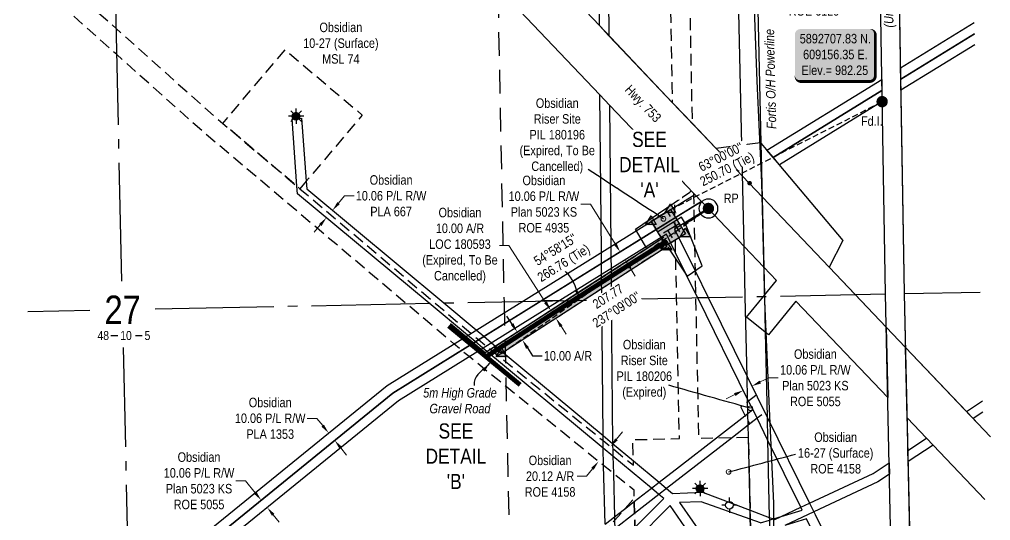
# Model space of a CAD drawing. Extents: x 605540 to 611067, y 5891573 to 5895936.
# Drawn here: x 608246 to 609271, y 5892265 to 5892795 of the extents above; entities that cross this region are included whole.
import ezdxf
from ezdxf.enums import TextEntityAlignment as Align

# ---------------------------------------------------------------- set-up
doc = ezdxf.new("R2010")
doc.units = 0
doc.header["$LTSCALE"] = 5
doc.header["$PDSIZE"] = 0.5
for name, pattern in [('foc-ACCESSROAD', [3.75, 2.5, -1.25]), ('foc-LSD', [8, 5, -3]), ('foc-QUARTERLINE', [33, 25, -3, 2, -3]), ('foc-TIELINE', [1.875, 1.25, -0.625])]:
    doc.linetypes.add(name, pattern=pattern)
doc.layers.get('Defpoints').update_dxf_attribs({"color": 9})
for name, color, linetype in [('10', 1, 'Continuous'), ('35', 37, 'Continuous'), ('9', 3, 'Continuous'), ('AS-FENCE', 48, 'foc-FENCE'), ('AS-POWER', 104, 'foc-POWER'), ('AS-ROADS', 254, 'Continuous'), ('AS-TELUS', 224, 'foc-TEL'), ('C-AR', 13, 'foc-ACCESSROAD'), ('C-RW', 13, 'Continuous'), ('C-WS', 13, 'foc-ACCESSROAD'), ('C-WS-S', 8, 'Continuous'), ('DETAIL-T', 7, 'Continuous'), ('L-BD', 7, 'Continuous'), ('L-MON', 1, 'Continuous'), ('L-QSEC', 8, 'foc-QUARTERLINE'), ('L-SEC', 7, 'Continuous'), ('L-SECLBL', 7, 'Continuous'), ('L-SECTION-LSD', 7, 'foc-LSD'), ('L-TIE', 7, 'foc-TIELINE'), ('L-TIE-T', 7, 'Continuous'), ('L-TITLEDB', 4, 'Continuous'), ('L-TITLEDB-T', 4, 'Continuous'), ('P-PROPOSED', 10, 'Continuous'), ('P-PROPOSED-H', 21, 'Continuous'), ('P-TXT', 4, 'Continuous')]:
    doc.layers.add(name, color=color, linetype=linetype)
for name, color, linetype, lineweight in [('AS-GENERAL', 48, 'Continuous', 18), ('C-AR-T', 13, 'Continuous', 9), ('C-RW-T', 13, 'Continuous', 9), ('C-WS-T', 13, 'Continuous', 9), ('T-TEXT', 48, 'Continuous', 18)]:
    doc.layers.add(name, color=color, linetype=linetype, lineweight=lineweight)
doc.layers.add('AS-PIPE-AG', color=7, linetype='Continuous', true_color=0x7d00fa)
doc.styles.add('80', font='ARIALN.TTF', dxfattribs={"height": 10})
doc.styles.add('80CG', font='ARIALN.TTF', dxfattribs={"height": 10})
doc.styles.add('80L', font='ARIALN.TTF', dxfattribs={"height": 10})
doc.styles.add('80LS', font='ARIALNI.TTF', dxfattribs={"height": 10})
doc.styles.add('foc-LtypeFont', font='ARIALN.TTF', dxfattribs={"height": 7.35})
doc.styles.add('SIMPLEX', font='ARIALN.TTF')
doc.linetypes.add('foc-FENCE', pattern='A,10,-1,["X",foc-LtypeFont,S=0.2,R=0,X=-0.625,Y=-0.75],-1.24', length=12.24)
doc.linetypes.add('foc-POWER', pattern='A,6,-1,["P",foc-LtypeFont,S=0.2,R=0,X=-0.625,Y=-0.75],-1.24,4', length=12.24)
doc.linetypes.add('foc-TEL', pattern='A,2,-1,["T",foc-LtypeFont,S=0.2,R=0,X=-0.425,Y=-0.75],-1.24,8', length=12.24)
doc.linetypes.add('foc-TEL-NOLINE', pattern='A,0,-2,["T",foc-LtypeFont,S=0.2,R=0,X=-0.425,Y=-0.75],-10.24', length=12.24)
doc.dimstyles.new('Compass 5 000', dxfattribs={"dimscale": 5, "dimtxt": 9, "dimasz": 2, "dimexe": 0.2, "dimexo": 0.0625, "dimgap": 0.5, "dimtad": 0, "dimtih": 1, "dimtoh": 1, "dimzin": 0, "dimdsep": 46, "dimtxsty": '80CG', "dimcen": 0.1, "dimse1": 1, "dimse2": 1, "dimclrd": 256, "dimclrt": 256, "dimaunit": 1, "dimadec": 4, "dimazin": 0, "dimtfac": 0.06, "dimtofl": 0, "dimtmove": 0, "dimatfit": 1, "dimfxl": 0.2, "dimtolj": 1, "dimtzin": 0, "dimlwd": -1, "dimarcsym": 0})

# ---------------------------------------------------------------- blocks, each defined once
blk = doc.blocks.new('L-SECLBL')
at = {"layer": '9', "color": 7}
for p, q in [((-5.1, -27.8), (-12.3, -27.8)), ((20.7, -27.8), (13.5, -27.8))]:
    blk.add_line(p, q, dxfattribs=at)
at = {"layer": '10', "color": 2, "style": 'SIMPLEX'}
blk.add_attdef('SEC', text='', height=30, dxfattribs=at).set_placement((0, 0), align=Align.MIDDLE)
at = {"layer": '10', "color": 5, "style": '80L'}
blk.add_attdef('TWP', text='', height=9.5, dxfattribs=at).set_placement((-14.4, -27.4), align=Align.MIDDLE_RIGHT)
blk.add_attdef('RGE', text='', height=9.5, dxfattribs=at).set_placement((3.6, -27.4), align=Align.MIDDLE_CENTER)
blk.add_attdef('MER', text='', height=9.5, dxfattribs=at).set_placement((23.2, -27.4), align=Align.MIDDLE_LEFT)
blk = doc.blocks.new('GABD')
for p, q in [((-0.81, 0), (-1.62, 0)), ((0, 0.81), (0, 1.62)), ((1.62, 0), (0.81, 0)), ((0, -0.81), (0, -1.62))]:
    blk.add_line(p, q)
blk.add_circle((0, 0), 0.8)
blk = doc.blocks.new('*D37')
at = {"layer": 'C-AR-T', "transparency": 16777216}
for p, q in [((608762.5, 5892555.9), (608752.5, 5892555.9)), ((608801.2, 5892495.8), (608762.5, 5892555.9)), ((608817.5, 5892470.6), (608822.9, 5892462.2))]:
    blk.add_line(p, q, dxfattribs=at)
for points in [[(608802.6, 5892496.8), (608799.8, 5892494.9), (608806.7, 5892487.4)], [(608818.9, 5892471.6), (608816.1, 5892469.7), (608812.1, 5892479)]]:
    blk.add_solid(points, dxfattribs=at)
at = {"layer": 'Defpoints', "color": 0, "transparency": 16777216}
for p in [(608806.2, 5892487.2), (608811.7, 5892478.8), (608812.1, 5892479)]:
    blk.add_point(p, dxfattribs=at)
at = {"layer": 'C-AR-T', "transparency": 16777216, "insert": (608710.8, 5892555.9), "char_height": 10, "attachment_point": 5, "style": '80CG'}
blk.add_mtext('\\A1;Obsidian\\P10.00 A/R\\PLOC 180593\\P(Expired, To Be\\PCancelled)', dxfattribs=at)
blk = doc.blocks.new('*D39')
at = {"layer": 'C-RW-T', "transparency": 16777216}
for p, q in [((608582.7, 5892600.7), (608589.1, 5892608.4)), ((608589.1, 5892608.4), (608599.1, 5892608.4)), ((608563.4, 5892577.6), (608557, 5892569.9))]:
    blk.add_line(p, q, dxfattribs=at)
for points in [[(608581.4, 5892601.8), (608583.9, 5892599.6), (608576.3, 5892593)], [(608562.1, 5892578.7), (608564.7, 5892576.5), (608569.8, 5892585.3)]]:
    blk.add_solid(points, dxfattribs=at)
at = {"layer": 'Defpoints', "color": 0, "transparency": 16777216}
for p in [(608574.7, 5892594.3), (608576.3, 5892593), (608568.2, 5892586.6)]:
    blk.add_point(p, dxfattribs=at)
at = {"layer": 'C-RW-T', "transparency": 16777216, "insert": (608638.1, 5892608.4), "char_height": 10, "attachment_point": 5, "style": '80CG'}
blk.add_mtext('\\A1;Obsidian\\P10.06 P/L R/W\\PPLA 667', dxfattribs=at)
blk = doc.blocks.new('*D41')
at = {"layer": 'C-RW-T', "transparency": 16777216}
for p, q in [((608559.6, 5892373.4), (608549.6, 5892373.4)), ((608565.9, 5892365.7), (608559.6, 5892373.4)), ((608584.9, 5892342.4), (608591.2, 5892334.6))]:
    blk.add_line(p, q, dxfattribs=at)
for points in [[(608567.2, 5892366.7), (608564.6, 5892364.6), (608572.2, 5892357.9)], [(608586.2, 5892343.4), (608583.6, 5892341.3), (608578.5, 5892350.1)]]:
    blk.add_solid(points, dxfattribs=at)
at = {"layer": 'Defpoints', "color": 0, "transparency": 16777216}
for p in [(608572.2, 5892357.9), (608569.2, 5892355.4), (608575.5, 5892347.6)]:
    blk.add_point(p, dxfattribs=at)
at = {"layer": 'C-RW-T', "transparency": 16777216, "insert": (608510.5, 5892373.4), "char_height": 10, "attachment_point": 5, "style": '80CG'}
blk.add_mtext('\\A1;Obsidian\\P10.06 P/L R/W\\PPLA 1353', dxfattribs=at)
blk = doc.blocks.new('*D45')
at = {"layer": 'C-RW-T', "transparency": 16777216}
for p, q in [((608994.8, 5892819.2), (608984.8, 5892819)), ((609035, 5892820.1), (609045, 5892820.3))]:
    blk.add_line(p, q, dxfattribs=at)
for points in [[(608994.7, 5892820.8), (608994.8, 5892817.5), (609004.8, 5892819.4)], [(609034.9, 5892821.7), (609035, 5892818.4), (609025, 5892819.8)]]:
    blk.add_solid(points, dxfattribs=at)
at = {"layer": 'Defpoints', "color": 0, "transparency": 16777216}
for p in [(609004.6, 5892825.1), (609024.8, 5892825.6), (609025, 5892819.8)]:
    blk.add_point(p, dxfattribs=at)
at = {"layer": 'C-RW-T', "transparency": 16777216, "insert": (609084.5, 5892820.3), "char_height": 10, "attachment_point": 5, "style": '80CG'}
blk.add_mtext('\\A1;Obsidian\\P20.12 P/L R/W\\PROE 6129', dxfattribs=at)
blk = doc.blocks.new('*D47')
at = {"layer": 'C-RW-T', "transparency": 16777216}
for p, q in [((608484.4, 5892307.4), (608474.4, 5892307.4)), ((608494.7, 5892294.8), (608484.4, 5892307.4)), ((608513.7, 5892271.5), (608520, 5892263.7))]:
    blk.add_line(p, q, dxfattribs=at)
for points in [[(608496, 5892295.8), (608493.4, 5892293.7), (608501, 5892287)], [(608515, 5892272.5), (608512.4, 5892270.4), (608507.4, 5892279.2)]]:
    blk.add_solid(points, dxfattribs=at)
at = {"layer": 'Defpoints', "color": 0, "transparency": 16777216}
for p in [(608518.5, 5892301.2), (608501, 5892287), (608524.8, 5892293.4)]:
    blk.add_point(p, dxfattribs=at)
at = {"layer": 'C-RW-T', "transparency": 16777216, "insert": (608435.4, 5892307.4), "char_height": 10, "attachment_point": 5, "style": '80CG'}
blk.add_mtext('\\A1;Obsidian\\P10.06 P/L R/W\\PPlan 5023 KS\\PROE 5055', dxfattribs=at)
blk = doc.blocks.new('*D48')
at = {"layer": 'C-RW-T', "transparency": 16777216}
for p, q in [((608848.5, 5892599.6), (608838.5, 5892599.6)), ((608874.5, 5892557.7), (608848.5, 5892599.6)), ((608890.4, 5892532.2), (608895.7, 5892523.7))]:
    blk.add_line(p, q, dxfattribs=at)
for points in [[(608876, 5892558.6), (608873.1, 5892556.8), (608879.8, 5892549.2)], [(608891.8, 5892533), (608889, 5892531.3), (608885.1, 5892540.7)]]:
    blk.add_solid(points, dxfattribs=at)
at = {"layer": 'Defpoints', "color": 0, "transparency": 16777216}
for p in [(608879.8, 5892549.2), (608844.9, 5892527.5), (608850.2, 5892518.9)]:
    blk.add_point(p, dxfattribs=at)
at = {"layer": 'C-RW-T', "transparency": 16777216, "insert": (608799.4, 5892599.6), "char_height": 10, "attachment_point": 5, "style": '80CG'}
blk.add_mtext('\\A1;Obsidian\\P10.06 P/L R/W\\PPlan 5023 KS\\PROE 4935', dxfattribs=at)
blk = doc.blocks.new('*D51')
at = {"layer": 'C-RW-T', "transparency": 16777216}
for p, q in [((609027.8, 5892411.8), (609036.8, 5892416.2)), ((609036.8, 5892416.2), (609046.8, 5892416.2)), ((609000.8, 5892398.5), (608991.9, 5892394.1))]:
    blk.add_line(p, q, dxfattribs=at)
for points in [[(609027.1, 5892413.3), (609028.6, 5892410.3), (609018.9, 5892407.4)], [(609000.1, 5892400), (609001.6, 5892397), (609009.8, 5892402.9)]]:
    blk.add_solid(points, dxfattribs=at)
at = {"layer": 'Defpoints', "color": 0, "transparency": 16777216}
for p in [(609013.4, 5892418.5), (609004.3, 5892414), (609018.9, 5892407.4)]:
    blk.add_point(p, dxfattribs=at)
at = {"layer": 'C-RW-T', "transparency": 16777216, "insert": (609085.9, 5892416.2), "char_height": 10, "attachment_point": 5, "style": '80CG'}
blk.add_mtext('\\A1;Obsidian\\P10.06 P/L R/W\\PPlan 5023 KS\\PROE 5055', dxfattribs=at)
blk = doc.blocks.new('GAS')
h = blk.add_hatch(color=255)
h.dxf.hatch_style = 1
edge = h.paths.add_edge_path()
edge.add_arc((0, 0), 0.9, 0, 360)
for p, q in [((-0.81, 0), (-1.62, 0)), ((-0.57, 0.57), (-1.14, 1.14)), ((0, 0.81), (0, 1.62)), ((0.57, 0.57), (1.14, 1.14)), ((1.62, 0), (0.81, 0)), ((-0.57, -0.57), (-1.14, -1.14)), ((0, -0.81), (0, -1.62)), ((1.14, -1.14), (0.57, -0.57))]:
    blk.add_line(p, q)
blk.add_circle((0, 0), 0.8)
blk = doc.blocks.new('fdia')
at = {"color": 255, "const_width": 1}
blk.add_lwpolyline([(-0.5, 0, 1), (0.5, 0, 1)], format="xyb", close=True, dxfattribs=at)
blk = doc.blocks.new('Fdiaa')
blk.add_blockref('fdia', (0, 0))
blk = doc.blocks.new('fdib')
at = {"color": 1, "const_width": 1.6}
blk.add_lwpolyline([(-0.4, 0, 1), (0.4, 0, 1)], format="xyb", close=True, dxfattribs=at)
at = {"color": 1}
blk.add_circle((0, 0), 0.8, dxfattribs=at)
blk = doc.blocks.new('Fdibb')
blk.add_blockref('fdib', (0, 0))
blk = doc.blocks.new('fdicc')
for name in ['Fdibb', 'Fdiaa']:
    blk.add_blockref(name, (0, 0))
blk = doc.blocks.new('FDI')
blk.add_blockref('fdicc', (0, 0))
blk = doc.blocks.new('TRIA')
blk.add_hatch(color=255).paths.add_polyline_path([(-0.04, 1.52), (-1.47, -0.87), (1.39, -0.87)])
blk = doc.blocks.new('TRIAA')
blk.add_blockref('TRIA', (0, 0))
blk = doc.blocks.new('TRIB')
at = {"color": 1}
blk.add_lwpolyline([(-1.12, -0.67), (-0.04, 1.13), (1.04, -0.67)], close=True, dxfattribs=at)
blk = doc.blocks.new('TRIBB')
blk.add_blockref('TRIB', (0, 0))
blk = doc.blocks.new('TRICC')
for name in ['TRIAA', 'TRIBB']:
    blk.add_blockref(name, (0, 0))
blk = doc.blocks.new('plspike')
blk.add_blockref('TRICC', (0, 0))
blk = doc.blocks.new('*D63')
at = {"layer": 'Defpoints', "color": 0, "transparency": 16777216}
for p in [(608786.2, 5892474.2), (608791.6, 5892465.8), (608776.6, 5892456.2)]:
    blk.add_point(p, dxfattribs=at)
at = {"layer": 'P-TXT', "transparency": 16777216}
for p, q in [((608765.8, 5892472.9), (608760.3, 5892481.3)), ((608782, 5892447.8), (608787.5, 5892439.4)), ((608787.5, 5892439.4), (608797.5, 5892439.4))]:
    blk.add_line(p, q, dxfattribs=at)
for points in [[(608767.2, 5892473.9), (608764.4, 5892472), (608771.2, 5892464.6)], [(608783.4, 5892448.7), (608780.6, 5892446.8), (608776.6, 5892456.2)]]:
    blk.add_solid(points, dxfattribs=at)
at = {"layer": 'P-TXT', "transparency": 16777216, "insert": (608824.8, 5892439.4), "char_height": 10, "attachment_point": 5, "style": '80CG'}
blk.add_mtext('\\A1;10.00 A/R', dxfattribs=at)
blk = doc.blocks.new('RP')
at = {"layer": '35', "color": 3}
blk.add_circle((0, 0), 10, dxfattribs=at)
at = {"layer": '35', "color": 3, "style": '80'}
blk.add_attdef('RP_001', (-32.4, 5.8), '', height=10, dxfattribs=at)
blk = doc.blocks.new('*D70')
at = {"layer": 'C-WS-T', "transparency": 16777216}
for p, q in [((608876, 5892351.3), (608882.3, 5892359)), ((608850.7, 5892320.1), (608844.4, 5892312.3)), ((608844.4, 5892312.3), (608834.4, 5892312.3))]:
    blk.add_line(p, q, dxfattribs=at)
for points in [[(608874.7, 5892352.3), (608877.3, 5892350.2), (608869.7, 5892343.5)], [(608849.4, 5892321.2), (608852, 5892319.1), (608857, 5892327.9)]]:
    blk.add_solid(points, dxfattribs=at)
at = {"layer": 'Defpoints', "color": 0, "transparency": 16777216}
for p in [(608842.1, 5892365.9), (608829.4, 5892350.3), (608857, 5892327.9)]:
    blk.add_point(p, dxfattribs=at)
at = {"layer": 'C-WS-T', "transparency": 16777216, "insert": (608805.9, 5892312.3), "char_height": 10, "attachment_point": 5, "style": '80CG'}
blk.add_mtext('\\A1;Obsidian\\P20.12 A/R\\PROE 4158', dxfattribs=at)
blk = doc.blocks.new('*U78')
h = blk.add_hatch(color=254)
edge = h.paths.add_edge_path()
edge.add_line((-36.5, -28.5), (36.5, -28.5))
edge.add_arc((36.5, -22.5), 6, 270, 360)
edge.add_line((42.5, -22.5), (42.5, 21))
edge.add_arc((36.5, 21), 6, 0, 90)
edge.add_line((36.5, 27), (-36.5, 27))
edge.add_arc((-36.5, 21), 6, 90, 180)
edge.add_line((-42.5, 21), (-42.5, -22.5))
edge.add_arc((-36.5, -22.5), 6, 180, 270)
at = {"color": 1, "flags": 128}
blk.add_lwpolyline([(-36.5, -28.5, 3, 3, 0), (36.5, -28.5, 3, 3, 0.414214), (42.5, -22.5, 3, 3, 0), (42.5, 21, 3, 0, 0.414214), (36.5, 27, 0, 0, 0), (-36.5, 27, 0, 0, 0.414214), (-42.5, 21, 0, 0, 0), (-42.5, -22.5, 0, 3, 0.414214)], format="xyseb", close=True, dxfattribs=at)
blk.add_lwpolyline([(-13.6, -14.7, 0, 10, 0), (0, 0, 5, 5, 0)], format="xyseb", dxfattribs=at)
at = {"color": 1, "style": '80'}
blk.add_attdef('ENTER_TEXT_001', (-36, -5), '', height=10, dxfattribs=at)

msp = doc.modelspace()

# ---------------------------------------------------------------- hatches: boundary and pattern name
at = {"layer": 'P-PROPOSED-H'}
h = msp.add_hatch(color=256, dxfattribs=at)
h.dxf.hatch_style = 1
h.paths.add_polyline_path([(608928.408, 5892555.849), (608923.188, 5892564.334), (608912.631, 5892581.491), (608933.063, 5892594.064), (608948.841, 5892568.421), (608933.533, 5892559.003)])
h = msp.add_hatch(color=256, dxfattribs=at)
h.dxf.hatch_style = 1
h.paths.add_polyline_path([(608746.507, 5892448.609), (608923.913, 5892563.156), (608929.152, 5892554.64), (608754.675, 5892441.985)])

# ---------------------------------------------------------------- linework, layer by layer
msp.add_line((608928.408, 5892555.849), (608927.675, 5892557.055))
at = {"layer": 'AS-FENCE', "flags": 128}
for points in [[(608907.873, 5892552.61), (608895.913, 5892573.033), (608953.258, 5892612.23), (608954.867, 5892613.736)], [(608946.842, 5892577.699), (608973.002, 5892594.738)], [(608930.031, 5892554.236), (608950.535, 5892523.523), (608966.43, 5892534.527), (608948.977, 5892578.922), (608944.491, 5892585.691), (608919.276, 5892569.888), (608924.063, 5892563.018)], [(608926.094, 5892564.515), (608900.216, 5892547.767)], [(608894.209, 5892544.024), (608836.351, 5892506.476), (608780.695, 5892470.539), (608737.223, 5892442.64), (608700.654, 5892473.367)]]:
    msp.add_lwpolyline(points, dxfattribs=at)
at = {"layer": 'AS-GENERAL', "const_width": 0.254, "flags": 128}
for points in [[(608894.091, 5892542.337), (608899.357, 5892535.909)], [(608750.526, 5892434.928), (608739.568, 5892443.424)]]:
    msp.add_lwpolyline(points, dxfattribs=at)
at = {"layer": 'AS-GENERAL', "flags": 128}
msp.add_lwpolyline([(608900.217, 5892547.768), (608894.183, 5892544.033)], dxfattribs=at)
at = {"layer": 'AS-PIPE-AG', "flags": 128}
for points in [[(608925.748, 5892569.27), (608942.031, 5892579.183)], [(608934.973, 5892563.971), (608930.23, 5892572.163)]]:
    msp.add_lwpolyline(points, dxfattribs=at)
at = {"layer": 'AS-POWER', "flags": 128}
msp.add_lwpolyline([(609048.637, 5891597.616), (609045.973, 5891720.697), (609044.102, 5891803.147), (609045.518, 5891873.676), (609040.545, 5891971.321), (609040.765, 5892075.831), (609042.722, 5892137.856), (609042.481, 5892184.259), (609042.08, 5892283.65), (609037.61, 5892383.287), (609032.667, 5892497.356), (609029.562, 5892622.406), (609024.509, 5892729.33), (609021.072, 5892825.351), (609018.269, 5892920.607), (609016.464, 5893026.632), (609013.922, 5893105.485), (608973.355, 5893100.843)], dxfattribs=at)
at = {"layer": 'AS-ROADS', "const_width": 4.998, "flags": 128}
for points in [[(608738.052, 5892438.277), (608819.323, 5892490.917), (608894.446, 5892538.86), (608929.126, 5892560.499)], [(608698.882, 5892471.028), (608774.305, 5892408.798)]]:
    msp.add_lwpolyline(points, dxfattribs=at)
at = {"layer": 'AS-TELUS', "linetype": 'foc-TEL-NOLINE', "flags": 128}
for points in [[(608277.429, 5893398.982), (608377.349, 5893293.846), (608605.88, 5893053.398), (608857.906, 5892788.119), (608935.212, 5892706.753), (608980.954, 5892658.609)], [(609179.901, 5892505.202), (609166.244, 5893309.827)], [(609100.367, 5892533.106), (609181.172, 5892448.178), (609270.808, 5892353.812)], [(609200.079, 5891600.766), (609179.901, 5892505.202)]]:
    msp.add_lwpolyline(points, dxfattribs=at)
at = {"layer": 'AS-TELUS', "flags": 128}
msp.add_lwpolyline([(608980.954, 5892658.609), (609100.318, 5892533.059)], dxfattribs=at)
at = {"layer": 'C-AR', "flags": 128}
for points in [[(608929.658, 5892591.968), (608912.631, 5892581.491), (608928.408, 5892555.85), (608945.435, 5892566.326)], [(608756.516, 5892443.173), (608750.704, 5892439.421), (608742.537, 5892446.046), (608748.474, 5892449.879), (608923.91, 5892563.154), (608928.564, 5892555.596), (608929.152, 5892554.64), (608756.516, 5892443.173)]]:
    msp.add_lwpolyline(points, close=True, dxfattribs=at)
at = {"layer": 'C-RW'}
for points in [[(608862.503, 5893403.675), (608863.391, 5893303.711), (608864.285, 5893203.148), (608864.445, 5893185.183), (608868.067, 5892777.424), (608857.906, 5892788.119), (608854.32, 5893191.865), (608854.16, 5893209.835), (608853.328, 5893303.507), (608852.439, 5893403.469)], [(609014.069, 5893306.78), (609028.448, 5892664.173), (609031.38, 5892533.128), (609032.044, 5892503.481), (609032.072, 5892502.199), (609032.918, 5892464.38), (609034.925, 5892374.711), (609035.46, 5892350.782), (609037.293, 5892268.858), (609037.36, 5892265.883), (609037.501, 5892259.565)], [(609017.362, 5892259.719), (609017.201, 5892266.813), (609016.981, 5892276.539), (609015.238, 5892353.622), (609014.955, 5892366.165), (609014.674, 5892378.669), (609014.335, 5892393.711), (609013.796, 5892417.663), (609011.904, 5892501.782), (609010.709, 5892554.904), (609008.293, 5892662.254), (608999.532, 5893051.701)], [(609253.817, 5892779.613), (609176.056, 5892731.767), (609175.857, 5892743.452), (609253.558, 5892791.261)], [(609254.075, 5892767.965), (609176.254, 5892720.082), (609176.056, 5892731.767), (609253.817, 5892779.613)], [(608864.008, 5892261.62), (608862.377, 5892323.544), (608861.891, 5892341.957), (608861.862, 5892343.086), (608861.801, 5892349.927), (608861.755, 5892355.172), (608860.48, 5892498.659), (608860.239, 5892525.676), (608860.135, 5892537.475), (608860.03, 5892549.261), (608858.557, 5892714.994), (608868.718, 5892704.302), (608870.041, 5892555.481), (608870.146, 5892543.695), (608870.25, 5892531.885), (608870.544, 5892498.867), (608871.895, 5892346.725), (608871.926, 5892343.263), (608871.968, 5892341.684), (608872.187, 5892333.381), (608872.665, 5892315.202), (608873.875, 5892269.285), (608873.971, 5892265.616), (608874.203, 5892256.81)], [(608895.379, 5892258.171), (608925.835, 5892288.695), (608920.723, 5892292.952), (608912.816, 5892299.539), (608872.187, 5892333.381), (608861.891, 5892341.957), (608735.041, 5892447.626), (608726.882, 5892454.423), (608718.741, 5892461.205), (608678.274, 5892494.909), (608539.371, 5892610.625), (608538.792, 5892618.562), (608533.593, 5892689.846), (608543.631, 5892690.578), (608548.507, 5892623.732), (608549.098, 5892615.622), (608693.622, 5892495.224), (608727.726, 5892466.821), (608735.867, 5892460.039), (608744.025, 5892453.243), (608861.755, 5892355.172), (608871.895, 5892346.725), (608893.785, 5892328.49), (608920.953, 5892305.861), (608928.86, 5892299.274), (608928.86, 5892299.274), (608935.013, 5892294.149), (608966.789, 5892295.521), (609016.981, 5892276.539), (609037.293, 5892268.858), (609041.657, 5892267.208), (609043.229, 5892266.614), (609049.904, 5892269.75), (609070.568, 5892279.457), (609079.676, 5892283.736), (609146.792, 5892315.267), (609163.777, 5892326.499), (609164.044, 5892314.565), (609151.723, 5892306.463), (609084.12, 5892274.703), (609053.64, 5892260.385)], [(608263.34, 5892106.417), (608354.82, 5892181.037), (608361.599, 5892186.554), (608633.914, 5892408.149), (608713.719, 5892457.77), (608912.568, 5892581.413), (608918.754, 5892585.26), (608929.658, 5892591.968), (608958.572, 5892609.759), (608965.655, 5892602.31), (608917.878, 5892572.873), (608719.029, 5892449.231), (608639.831, 5892399.986), (608361.888, 5892173.811), (608361.177, 5892173.232), (608263.63, 5892093.664)], [(609027.939, 5892262.98), (609037.36, 5892265.883), (609039.161, 5892266.439), (609041.657, 5892267.208), (609049.904, 5892269.75), (609071.994, 5892276.56), (609070.568, 5892279.457), (609035.46, 5892350.782), (609024.311, 5892373.434), (609019.78, 5892382.636), (609014.335, 5892393.711), (608961.714, 5892500.747), (608972.818, 5892500.976), (609013.796, 5892417.663), (609034.925, 5892374.711), (609079.676, 5892283.736), (609084.12, 5892274.703), (609085.512, 5892271.874), (609085.512, 5892271.874), (609153.814, 5892133.47)], [(609262.689, 5892379.894), (609252.508, 5892373.076), (609245.476, 5892380.479), (609262.424, 5892391.831)], [(608864.008, 5892261.62), (608873.875, 5892269.285), (608884.607, 5892277.624), (608894.761, 5892285.512), (608912.816, 5892299.539), (608920.953, 5892305.861), (608942.549, 5892322.637), (608981.447, 5892352.857), (609014.674, 5892378.669), (609019.78, 5892382.636), (609024.311, 5892373.434), (609014.955, 5892366.165), (608998.316, 5892353.239), (608928.86, 5892299.274), (608920.723, 5892292.952), (608895.044, 5892273.002), (608874.203, 5892256.81)], [(609027.939, 5892262.98), (609017.201, 5892266.813), (608965.209, 5892285.378), (608942.609, 5892284.402), (608969.806, 5892245.059)], [(608959.718, 5892241.95), (608932.583, 5892281.206), (608895.683, 5892244.21)], [(609142.531, 5892133.676), (609076.489, 5892267.428), (609053.64, 5892260.385)]]:
    msp.add_lwpolyline(points, dxfattribs=at)
for points in [[(609156.149, 5892719.519), (609041.344, 5892648.881), (609034.789, 5892656.655), (609155.95, 5892731.204), (609156.149, 5892719.519)], [(609156.347, 5892707.834), (609047.879, 5892641.095), (609041.344, 5892648.881), (609156.149, 5892719.519), (609156.347, 5892707.834)], [(608937.35, 5892573.088), (608958.949, 5892529.169), (608972.818, 5892500.976), (608961.714, 5892500.747), (608959.432, 5892505.385), (608938.431, 5892548.088), (608928.743, 5892567.788), (608816.125, 5892497.763), (608796.429, 5892497.357), (608917.878, 5892572.873), (608924.044, 5892576.707), (608934.927, 5892583.404), (608965.655, 5892602.31), (608972.762, 5892594.876), (608937.35, 5892573.088)], [(608645.931, 5892391.938), (608362.176, 5892161.12), (608361.888, 5892173.811), (608639.831, 5892399.986), (608719.029, 5892449.231), (608796.429, 5892497.357), (608816.125, 5892497.763), (608645.931, 5892391.938)], [(609210.283, 5892344.973), (609183.864, 5892327.672), (609183.599, 5892339.545), (609203.239, 5892352.388), (609210.283, 5892344.973)]]:
    msp.add_lwpolyline(points, close=True, dxfattribs=at)
at = {"layer": 'C-WS', "flags": 128}
for points in [[(608997.349, 5893158.417), (608999.532, 5893051.701), (608948.538, 5893050.658), (608954.981, 5892724.826), (608955.787, 5892685.098), (608935.213, 5892706.754), (608934.854, 5892724.422), (608928.411, 5893050.246), (608892.817, 5893049.518), (608890.634, 5893156.233), (608907.79, 5893156.584), (608933.982, 5893157.12), (608943.992, 5893157.325), (608997.349, 5893158.417)], [(608548.507, 5892623.732), (608541.902, 5892615.929), (608538.792, 5892618.562), (608460.438, 5892684.895), (608526.229, 5892762.611), (608607.694, 5892693.645), (608548.507, 5892623.732)], [(609024.311, 5892373.434), (609016.629, 5892367.466), (609014.848, 5892370.904), (609011.931, 5892376.538), (609007.275, 5892385.527), (609014.395, 5892391.044), (609015.301, 5892391.746), (609023.443, 5892398.052), (609032.444, 5892379.753), (609024.311, 5892373.434)], [(608625.914, 5891955.25), (608615.656, 5891943.672), (608620.138, 5891943.747), (608620.215, 5891939.179), (608621.932, 5891837.025), (608515.209, 5891835.231), (608513.416, 5891941.954), (608588.356, 5891943.213), (608599.43, 5891955.713), (608603.915, 5891960.776), (608613.002, 5891971.034), (608616.607, 5891975.102), (608617.489, 5891976.099), (608627.804, 5891987.738), (608638.97, 5892000.343), (608796.263, 5892177.894), (608810.378, 5892193.828), (608848.434, 5892236.787), (608864.193, 5892254.578), (608873.971, 5892265.616), (608884.607, 5892277.624), (608894.682, 5892288.998), (608894.761, 5892285.512), (608895.044, 5892273.002), (608895.352, 5892259.396), (608885.449, 5892248.218), (608881.563, 5892243.832), (608880.48, 5892242.608), (608874.748, 5892236.137), (608864.97, 5892225.099), (608806.791, 5892159.422), (608796.971, 5892148.337), (608660.906, 5891994.746), (608649.731, 5891982.133), (608638.53, 5891969.49), (608634.997, 5891965.502), (608625.914, 5891955.25)]]:
    msp.add_lwpolyline(points, close=True, dxfattribs=at)
msp.add_lwpolyline([(608245.834, 5892876.452), (608348.016, 5892785.045), (608451.642, 5892692.346), (608460.438, 5892684.895), (608538.792, 5892618.562), (608541.902, 5892615.929), (608684.683, 5892495.041), (608722.145, 5892463.332), (608726.912, 5892459.296), (608730.293, 5892456.555), (608738.578, 5892449.838), (608742.863, 5892446.364), (608751.035, 5892439.736), (608861.801, 5892349.927), (608871.968, 5892341.684), (608893.892, 5892323.908), (608893.788, 5892328.489), (608893.283, 5892350.862), (608942.408, 5892351.973), (608939.4, 5892500.287), (608938.431, 5892548.088), (608938.15, 5892561.955), (608937.948, 5892571.87), (608937.908, 5892573.832), (608937.821, 5892578.132), (608937.669, 5892585.618), (608937.432, 5892597.309), (608936.713, 5892632.759), (608957.287, 5892611.112), (608957.317, 5892609.617), (608957.555, 5892597.927), (608957.794, 5892586.134), (608958.949, 5892529.168), (608959.432, 5892505.384), (608959.527, 5892500.703), (608962.535, 5892352.429), (608981.447, 5892352.857), (608998.316, 5892353.239), (609015.237, 5892353.622), (609016.981, 5892276.539), (609017.201, 5892266.813), (609017.361, 5892259.719), (609017.598, 5892249.274), (609017.789, 5892240.846), (609017.996, 5892231.667), (608985.551, 5892230.932), (608955.921, 5892230.262), (608947.837, 5892230.079), (608896.042, 5892228.907), (608895.688, 5892244.21), (608895.38, 5892258.172), (608895.352, 5892259.396), (608895.044, 5892273.002), (608894.761, 5892285.512), (608894.682, 5892288.998), (608894.49, 5892297.507), (608872.665, 5892315.202), (608862.377, 5892323.544), (608720.531, 5892438.554), (608714.068, 5892443.794), (608712.287, 5892445.3), (608704.222, 5892452.13), (608654.268, 5892494.415), (608438.424, 5892677.16), (608348.641, 5892757.475), (608246.461, 5892848.882)], dxfattribs=at)
at = {"layer": 'L-QSEC'}
for p, q in [((608354.071, 5892518.247), (608336.486, 5893293.018)), ((608389.268, 5892488.976), (609159.793, 5892504.837)), ((609179.901, 5892505.202), (609259.875, 5892506.656)), ((608254.706, 5892486.207), (608320.029, 5892487.551)), ((608373.016, 5891683.507), (608355.659, 5892448.294))]:
    msp.add_line(p, q, dxfattribs=at)
at = {"layer": 'L-SEC'}
for p, q in [((609159.793, 5892504.837), (609146.135, 5893309.464)), ((609179.901, 5892505.202), (609166.244, 5893309.827)), ((609177.766, 5891700.268), (609159.793, 5892504.837)), ((609197.875, 5891700.634), (609179.901, 5892505.202))]:
    msp.add_line(p, q, dxfattribs=at)
at = {"layer": 'L-SECTION-LSD'}
for p, q in [((608741.311, 5893301.245), (608757.272, 5892496.551)), ((608757.272, 5892496.551), (608775.391, 5891691.888))]:
    msp.add_line(p, q, dxfattribs=at)
at = {"layer": 'L-TITLEDB'}
for points in [[(608605.88, 5893053.398), (608857.906, 5892788.119), (608868.067, 5892777.424), (608935.212, 5892706.753), (608955.787, 5892685.098), (608980.954, 5892658.609), (609008.293, 5892662.254), (609027.865, 5892664.864), (609028.448, 5892664.173), (609034.396, 5892657.121), (609040.955, 5892649.344), (609047.486, 5892641.563), (609114.835, 5892561.261), (609100.318, 5892533.059), (609127.775, 5892504.175), (609160.577, 5892469.71), (609162.234, 5892395.562), (609065.427, 5892497.241), (609036.439, 5892461.52), (609032.918, 5892464.38), (609013.239, 5892480.368), (609030.983, 5892502.176), (609032.044, 5892503.481), (609044.716, 5892519.08), (609031.38, 5892533.128), (609010.709, 5892554.904), (608972.454, 5892595.201), (608965.276, 5892602.706), (608958.192, 5892610.159), (608957.287, 5892611.111), (608936.714, 5892632.758), (608868.718, 5892704.302), (608858.557, 5892714.994), (608569.697, 5893018.943)], [(609264.736, 5892287.641), (609210.283, 5892344.973), (609203.239, 5892352.388), (609182.832, 5892373.875), (609181.172, 5892448.178), (609245.476, 5892380.479), (609252.508, 5892373.076), (609263.087, 5892361.939)]]:
    msp.add_lwpolyline(points, dxfattribs=at)
at = {"layer": 'P-PROPOSED'}
msp.add_lwpolyline([(608928.408, 5892555.849), (608923.188, 5892564.334), (608912.631, 5892581.491), (608933.063, 5892594.064), (608948.841, 5892568.421), (608933.533, 5892559.003)], close=True, dxfattribs=at)

# ---------------------------------------------------------------- block references
at = {"layer": 'C-WS-S', "xscale": 4.997965, "yscale": 4.997965, "zscale": 4.997965}
for p in [(608537.83, 5892692.454), (608964.218, 5892299.22)]:
    msp.add_blockref('GAS', p, dxfattribs=at)
at = {"layer": 'Defpoints'}
for name, p, xscale, yscale, zscale in [('FDI', (609016.53, 5892621.766), 2, 2, 2), ('GABD', (608995.103, 5892281.568), 4.997965, 4.997965, 4.997965)]:
    msp.add_blockref(name, p, dxfattribs=dict(at, xscale=xscale, yscale=yscale, zscale=zscale))
at = {"layer": 'DETAIL-T', "color": 1}
ref = msp.add_blockref('*U78', (609106.7, 5892757.613), dxfattribs=dict(at, xscale=0.99959471, yscale=0.99959471, zscale=0.99959471))
ref.add_attrib('ENTER_TEXT_001', '5892707.83 N.', (609069.396, 5892769.381), dxfattribs={"layer": '0', "color": 1, "height": 9.99595, "style": '80'})
ref.add_attrib('ENTER_TEXT_002', '609156.35 E.', (609072.918, 5892752.68), dxfattribs={"layer": '0', "color": 1, "height": 9.99595, "style": '80'})
ref.add_attrib('ENTER_TEXT_003', 'Elev.= 982.25', (609071.305, 5892735.979), dxfattribs={"layer": '0', "color": 1, "height": 9.99595, "style": '80'})
at = {"layer": 'L-MON'}
for name, p, xscale, yscale, zscale in [('FDI', (609156.347, 5892707.834), 5.000000000000004, 5.000000000000004, 5.000000000000004), ('FDI', (608973.025, 5892595.038), 5.000000000000008, 5.000000000000008, 5.000000000000008), ('plspike', (608754.675, 5892441.985), 5.000000000000003, 5.000000000000003, 5.000000000000003)]:
    msp.add_blockref(name, p, dxfattribs=dict(at, xscale=xscale, yscale=yscale, zscale=zscale))
at = {"layer": 'L-MON', "color": 1}
ref = msp.add_blockref('RP', (608973.025, 5892595.038), dxfattribs=dict(at, xscale=-0.99959471, yscale=0.99959471, zscale=0.99959471))
ref.add_attrib('RP_001', 'RP', (608989.097, 5892600.79), dxfattribs={"layer": '35', "color": 3, "height": 9.9959, "style": '80'})
for p, xscale, yscale, zscale in [((608912.631, 5892581.491), 4.997973550000002, 4.997973550000002, 4.997973550000002), ((608948.841, 5892568.421), 5, 5, 5), ((608928.414, 5892555.841), 4.997973550000001, 4.997973550000001, 4.997973550000001), ((608929.152, 5892554.64), 4.99797355, 4.99797355, 4.99797355)]:
    msp.add_blockref('plspike', p, dxfattribs=dict(at, xscale=xscale, yscale=yscale, zscale=zscale))
at = {"layer": 'L-SECLBL', "color": 3, "xscale": 0.999593000000001, "yscale": 0.999593000000001, "zscale": 0.999593000000001}
msp.add_blockref('L-SECLBL', (608354.751, 5892488.266), dxfattribs=at).add_auto_attribs({'SEC': '27', 'TWP': '48', 'RGE': '10', 'MER': '5'})

# ---------------------------------------------------------------- texts
at = {"layer": 'AS-POWER', "insert": (609038.53, 5892731.769), "char_height": 9.99593, "width": 105.44588, "attachment_point": 5, "rotation": 91.288823, "style": '80CG'}
msp.add_mtext('\\A1;{\\fArial Narrow|b0|i1|c0|p34;Fortis O/H Powerline}', dxfattribs=at)
at = {"layer": 'C-WS-T', "char_height": 9.99593, "attachment_point": 5, "style": '80CG'}
for s, insert, width in [('\\A1;Obsidian\\P10-27 (Surface)\\PMSL 74', (608585.097, 5892769.567), 78.9628), ('\\A1;Obsidian\\PRiser Site\\PPIL 180196\\P(Expired, To Be\\PCancelled)', (608813.462, 5892671.454), 79.16054), ('\\A1;Obsidian\\PRiser Site\\PPIL 180206\\P(Expired)', (608905.346, 5892424.762), 58.13908), ('\\A1;Obsidian\\P16-27 (Surface)\\PROE 4158', (609107.314, 5892336.788), 78.9628)]:
    msp.add_mtext(s, dxfattribs=dict(at, insert=insert, width=width))
at = {"layer": 'L-MON', "insert": (609134.053, 5892692.318), "char_height": 10, "attachment_point": 1, "style": '80L'}
msp.add_mtext_dynamic_manual_height_columns('Fd.I.', width=15.90118, gutter_width=50, heights=[0], dxfattribs=at)
at = {"layer": 'L-TITLEDB-T', "insert": (608903.029, 5892704.801), "char_height": 9.99593, "width": 47.28402, "attachment_point": 5, "rotation": 313.541907, "style": '80CG'}
msp.add_mtext('\\A1;Hwy. 753', dxfattribs=at)
at = {"layer": 'T-TEXT', "style": '80LS'}
msp.add_text('(Undeveloped)', height=9.99593, rotation=91.279728, dxfattribs=at).set_placement((609162.596, 5892823.627), align=Align.MIDDLE_CENTER)
at = {"layer": 'T-TEXT', "insert": (608710.802, 5892405.387), "char_height": 9.99593, "width": 77.46273, "attachment_point": 2, "style": '80LS'}
msp.add_mtext('5m High Grade Gravel Road', dxfattribs=at)

# ---------------------------------------------------------------- dimensions: what is measured, and where the dimension line sits
at = {"layer": 'C-RW-T'}
for p1, p2, distance, text, picture, middle in [((609004.63, 5892825.1), (609024.837, 5892825.553), -5.704, 'Obsidian\\P20.12 P/L R/W\\PROE 6129', '*D45', (609084.499, 5892820.297)), ((608568.235, 5892586.579), (608574.678, 5892594.313), -2.047, 'Obsidian\\P10.06 P/L R/W\\PPLA 667', '*D39', (608638.137, 5892608.37)), ((608575.505, 5892347.641), (608569.152, 5892355.448), -3.921, 'Obsidian\\P10.06 P/L R/W\\PPLA 1353', '*D41', (608510.483, 5892373.436))]:
    dim = msp.add_aligned_dim(p1=p1, p2=p2, distance=distance, text=text, dimstyle='Compass 5 000', dxfattribs=at)
    dim.commit()
    dim.dimension.update_dxf_attribs({"geometry": picture, "text_midpoint": middle})
for base, p1, p2, angle, picture, middle in [((609018.85, 5892407.389), (609004.336, 5892414.05), (609013.384, 5892418.501), 26.192585, '*D51', (609085.882, 5892416.217)), ((608501.029, 5892287.036), (608524.804, 5892293.408), (608518.452, 5892301.214), 129.136943, '*D47', (608435.363, 5892307.412))]:
    dim = msp.add_linear_dim(base=base, p1=p1, p2=p2, angle=angle, text='Obsidian\\P10.06 P/L R/W\\PPlan 5023 KS\\PROE 5055', dimstyle='Compass 5 000', dxfattribs=at)
    dim.commit()
    dim.dimension.update_dxf_attribs({"geometry": picture, "text_midpoint": middle, "dimtype": 161})
at = {"layer": 'C-WS-T'}
dim = msp.add_linear_dim(base=(608857.032, 5892327.877), p1=(608842.056, 5892365.936), p2=(608829.378, 5892350.299), angle=230.964412, text='Obsidian\\P20.12 A/R\\PROE 4158', dimstyle='Compass 5 000', dxfattribs=at)
dim.commit()
dim.dimension.update_dxf_attribs({"geometry": '*D70', "text_midpoint": (608805.889, 5892312.342), "dimtype": 161})

# ---------------------------------------------------------------- leaders
at = {"layer": 'C-WS-T', "path_type": 1}
for points, override in [([(609017.274, 5892384.012), (608931.242, 5892408.306)], {"dimasz": 1, "dimldrblk": 'DotBlank'}), ([(608994.32, 5892316.833), (609064.989, 5892335.546)], {"dimasz": 1, "dimgap": 0.5, "dimtad": 0, "dimldrblk": 'DotBlank'})]:
    msp.add_leader(points, dimstyle='Compass 5 000', override=override, dxfattribs=at)
at = {"layer": 'T-TEXT', "path_type": 1}
msp.add_leader([(608741.904, 5892431.59), (608725.832, 5892411.48), (608725.832, 5892408.261)], dimstyle='Compass 5 000', override={"dimgap": 0.5, "dimtad": 0}, dxfattribs=at)

# ---------------------------------------------------------------- next in the draw order: texts
at = {"layer": 'DETAIL-T', "color": 3, "char_height": 15.9935, "width": 63.61033, "attachment_point": 5, "style": '80CG', "bg_fill": 3, "box_fill_scale": 1.15, "bg_fill_color": 256, "bg_fill_transparency": 0}
for s, insert in [("SEE\\PDETAIL\\P'A'", (608910.797, 5892641.34)), ("SEE\\PDETAIL\\P'B'", (608706.504, 5892333.402))]:
    msp.add_mtext(s, dxfattribs=dict(at, insert=insert))
at = {"layer": 'L-TIE-T', "insert": (608781.37, 5892538.945), "char_height": 9.99595, "attachment_point": 1, "rotation": 31.873026, "style": '80L', "bg_fill": 2}
msp.add_mtext_dynamic_manual_height_columns('\\pi7.1331;54°58\'15"\\P\\pi1.2999;266.76 (Tie)', width=63.32546, gutter_width=50, heights=[0], dxfattribs=at)

# ---------------------------------------------------------------- next in the draw order: linework, layer by layer
at = {"layer": 'L-TIE'}
for p, q in [((608933.063, 5892594.064), (609156.347, 5892707.834)), ((608933.063, 5892594.064), (609156.347, 5892707.834)), ((608754.675, 5892441.985), (608973.025, 5892595.038))]:
    msp.add_line(p, q, dxfattribs=at)
at = {"layer": 'P-PROPOSED'}
msp.add_lwpolyline([(608746.507, 5892448.609), (608923.913, 5892563.156), (608929.152, 5892554.64), (608754.675, 5892441.985), (608746.507, 5892448.609)], close=True, dxfattribs=at)

# ---------------------------------------------------------------- next in the draw order: block references
at = {"layer": 'L-MON', "color": 1, "xscale": 4.997973550000002, "yscale": 4.997973550000002, "zscale": 4.997973550000002}
msp.add_blockref('plspike', (608933.063, 5892594.064), dxfattribs=at)

# ---------------------------------------------------------------- next in the draw order: dimensions: what is measured, and where the dimension line sits
at = {"layer": 'C-AR-T'}
dim = msp.add_linear_dim(base=(608812.077, 5892479.048), p1=(608806.239, 5892487.181), p2=(608811.663, 5892478.781), angle=302.849825, text='Obsidian\\P10.00 A/R\\PLOC 180593\\P(Expired, To Be\\PCancelled)', dimstyle='Compass 5 000', dxfattribs=at)
dim.commit()
dim.dimension.update_dxf_attribs({"geometry": '*D37', "text_midpoint": (608710.771, 5892555.871), "dimtype": 161})

# ---------------------------------------------------------------- next in the draw order: leaders
at = {"layer": 'C-WS-T', "path_type": 1}
msp.add_leader([(608925.531, 5892584.103), (608845.999, 5892636.317)], dimstyle='Compass 5 000', override={"dimasz": 1, "dimldrblk": 'DotBlank'}, dxfattribs=at)

# ---------------------------------------------------------------- next in the draw order: texts
at = {"layer": 'L-BD', "insert": (608956.129, 5892639.873), "char_height": 9.99595, "width": 61.14615, "attachment_point": 1, "rotation": 27.0003, "line_spacing_factor": 0.862776, "style": '80L', "bg_fill": 3, "box_fill_scale": 1, "bg_fill_color": 256, "bg_fill_transparency": 0}
msp.add_mtext("\\pi5.8696;63°00'00'' \\P\\pi0.21021;250.70 (Tie)", dxfattribs=at)
at = {"layer": 'L-BD', "insert": (608864.272, 5892506.503), "char_height": 9.99595, "width": 53.20817, "attachment_point": 2, "rotation": 32.8615, "style": '80L', "bg_fill": 3, "box_fill_scale": 1.15, "bg_fill_color": 256, "bg_fill_true_color": 256, "bg_fill_transparency": 0}
msp.add_mtext("207.77 237°09'00''", dxfattribs=at)

# ---------------------------------------------------------------- next in the draw order: dimensions: what is measured, and where the dimension line sits
at = {"layer": 'C-RW-T'}
dim = msp.add_linear_dim(base=(608879.815, 5892549.205), p1=(608850.163, 5892518.93), p2=(608844.851, 5892527.48), angle=121.855251, text='Obsidian\\P10.06 P/L R/W\\PPlan 5023 KS\\PROE 4935', dimstyle='Compass 5 000', dxfattribs=at)
dim.commit()
dim.dimension.update_dxf_attribs({"geometry": '*D48', "text_midpoint": (608799.426, 5892599.584), "dimtype": 161})
at = {"layer": 'P-TXT'}
dim = msp.add_linear_dim(base=(608776.62, 5892456.154), p1=(608786.184, 5892474.232), p2=(608791.608, 5892465.836), angle=302.861492, text='10.00 A/R', dimstyle='Compass 5 000', dxfattribs=at)
dim.commit()
dim.dimension.update_dxf_attribs({"geometry": '*D63', "text_midpoint": (608824.754, 5892439.354), "dimtype": 161})

# ---------------------------------------------------------------- next in the draw order: leaders
at = {"layer": 'L-TIE-T', "path_type": 1}
msp.add_leader([(608837.359, 5892500.358), (608825.33, 5892525.228), (608821.662, 5892528.605)], dimstyle='Compass 5 000', override={"dimgap": 0.5, "dimtad": 0}, dxfattribs=at)

doc.saveas('drawing.dxf')
